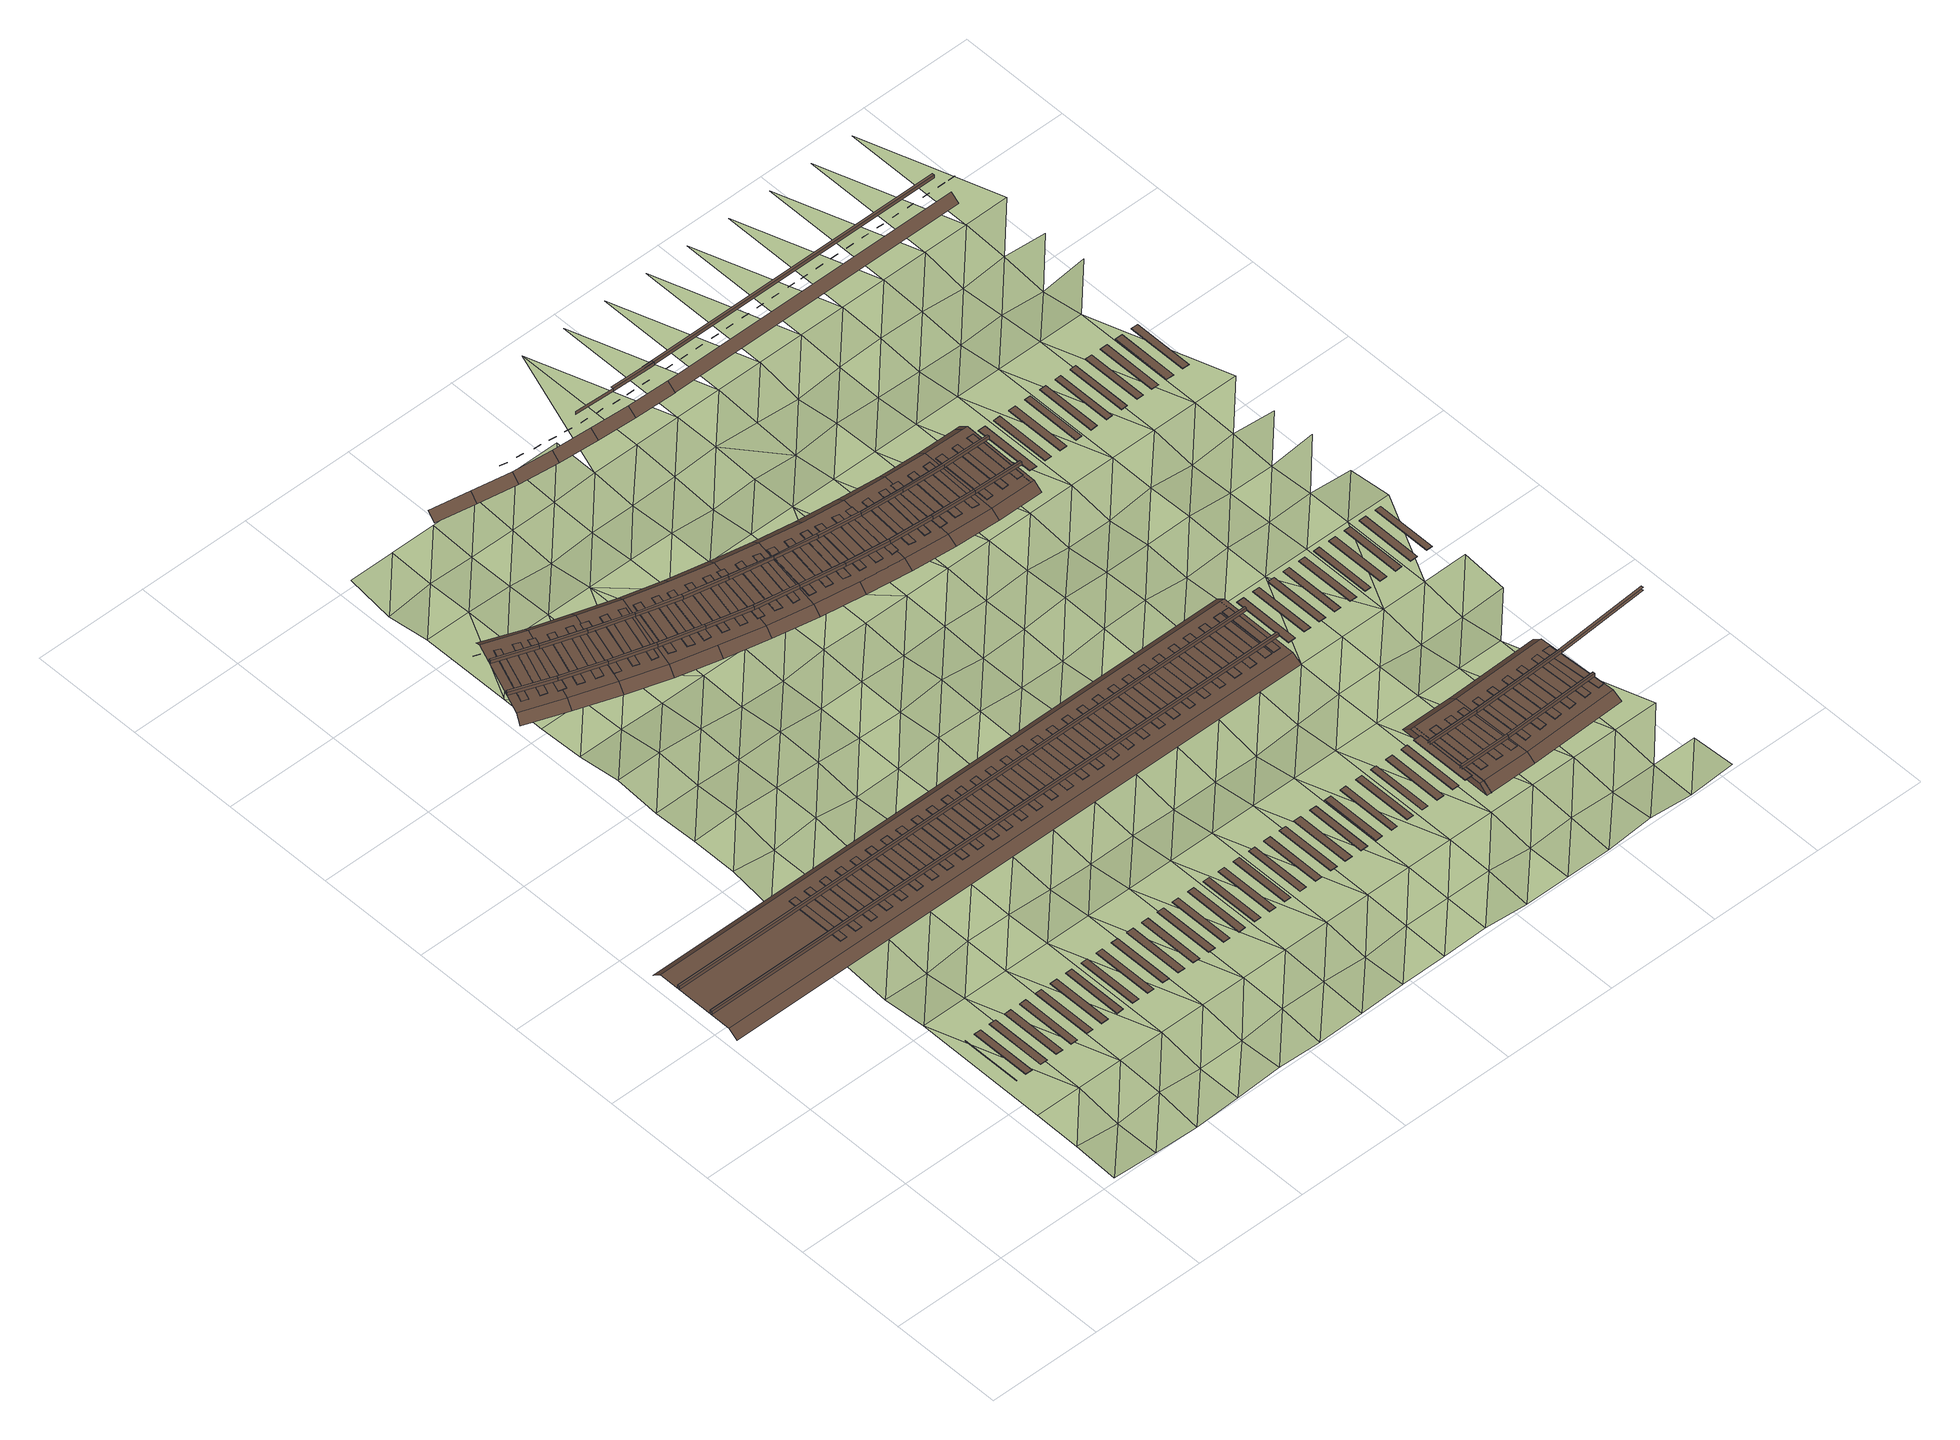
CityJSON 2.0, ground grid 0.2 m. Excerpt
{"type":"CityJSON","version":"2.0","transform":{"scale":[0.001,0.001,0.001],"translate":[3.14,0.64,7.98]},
"CityObjects":{
"terrain1":{"type":"TINRelief","geometry":[{"type":"CompositeSurface","lod":"3","boundaries":[[[0,1,2]],[[0,2,3]],[[4,5,1]],[[0,4,1]],[[4,6,5]],[[7,0,3]],[[7,3,8]],[[9,4,0]],[[10,6,4]],[[11,12,6]],[[9,0,7]],[[9,10,4]],[[11,6,10]],[[13,14,12]],[[15,7,8]],[[11,13,12]],[[16,15,8]],[[17,18,14]],[[19,9,7]],[[20,10,9]],[[17,14,13]],[[21,11,10]],[[19,7,15]],[[22,23,18]],[[19,20,9]],[[20,21,10]],[[24,13,11]],[[17,22,18]],[[25,15,16]],[[26,27,23]],[[24,11,21]],[[24,17,13]],[[26,23,22]],[[25,16,28]],[[29,19,15]],[[30,31,27]],[[32,20,19]],[[33,21,20]],[[25,29,15]],[[30,27,26]],[[34,35,31]],[[24,36,17]],[[37,22,17]],[[29,32,19]],[[33,20,32]],[[38,24,21]],[[30,34,31]],[[39,40,35]],[[37,17,36]],[[41,25,28]],[[42,26,22]],[[33,38,21]],[[39,35,34]],[[43,44,40]],[[41,28,45]],[[37,42,22]],[[46,29,25]],[[47,36,24]],[[48,30,26]],[[49,32,29]],[[43,50,44]],[[38,47,24]],[[43,40,39]],[[51,33,32]],[[46,25,41]],[[48,26,42]],[[52,34,30]],[[46,49,29]],[[53,37,36]],[[51,32,49]],[[54,38,33]],[[52,30,48]],[[55,39,34]],[[43,56,50]],[[53,36,47]],[[57,41,45]],[[58,59,50]],[[60,42,37]],[[54,33,51]],[[52,55,34]],[[61,43,39]],[[62,57,45]],[[58,50,56]],[[60,37,53]],[[63,46,41]],[[64,47,38]],[[65,48,42]],[[66,49,46]],[[67,68,59]],[[54,64,38]],[[61,39,55]],[[69,51,49]],[[63,41,57]],[[60,65,42]],[[70,52,48]],[[58,67,59]],[[63,66,46]],[[71,56,43]],[[72,53,47]],[[73,74,68]],[[66,69,49]],[[75,54,51]],[[61,71,43]],[[70,48,65]],[[76,55,52]],[[64,72,47]],[[73,68,67]],[[77,57,62]],[[78,60,53]],[[75,51,69]],[[79,58,56]],[[76,61,55]],[[76,52,70]],[[78,53,72]],[[77,62,80]],[[81,64,54]],[[82,63,57]],[[83,65,60]],[[84,66,63]],[[79,56,71]],[[85,67,58]],[[75,81,54]],[[86,69,66]],[[77,82,57]],[[83,60,78]],[[87,70,65]],[[85,58,79]],[[88,72,64]],[[89,71,61]],[[90,73,67]],[[82,84,63]],[[86,66,84]],[[89,61,76]],[[91,75,69]],[[83,87,65]],[[92,76,70]],[[88,64,81]],[[85,90,67]],[[93,78,72]],[[94,77,80]],[[86,91,69]],[[95,79,71]],[[92,70,87]],[[88,93,72]],[[94,80,96]],[[97,81,75]],[[98,83,78]],[[92,89,76]],[[99,82,77]],[[89,95,71]],[[100,84,82]],[[101,85,79]],[[91,97,75]],[[102,86,84]],[[98,78,93]],[[99,77,94]],[[103,87,83]],[[101,79,95]],[[104,88,81]],[[105,90,85]],[[99,100,82]],[[102,84,100]],[[106,91,86]],[[103,83,98]],[[92,107,89]],[[108,92,87]],[[104,81,97]],[[105,85,101]],[[109,93,88]],[[110,94,96]],[[106,86,102]],[[111,95,89]],[[103,108,87]],[[112,89,107]],[[109,88,104]],[[113,110,96]],[[114,98,93]],[[115,97,91]],[[116,99,94]],[[112,111,89]],[[117,100,99]],[[118,107,92]],[[119,101,95]],[[106,115,91]],[[120,102,100]],[[118,92,108]],[[109,114,93]],[[116,94,110]],[[121,103,98]],[[111,119,95]],[[122,104,97]],[[123,105,101]],[[116,117,99]],[[117,120,100]],[[124,112,107]],[[125,106,102]],[[121,98,114]],[[126,108,103]],[[115,122,97]],[[123,101,119]],[[127,110,113]],[[128,109,104]],[[118,124,107]],[[125,102,120]],[[111,112,129]],[[126,103,121]],[[126,118,108]],[[128,104,122]],[[127,113,130]],[[131,115,106]],[[132,116,110]],[[133,114,109]],[[129,112,124]],[[134,117,116]],[[135,119,111]],[[125,131,106]],[[136,120,117]],[[127,132,110]],[[133,109,128]],[[137,121,114]],[[129,135,111]],[[138,123,119]],[[139,122,115]],[[132,134,116]],[[126,140,118]],[[136,117,134]],[[141,124,118]],[[142,125,120]],[[137,126,121]],[[133,137,114]],[[135,138,119]],[[139,115,131]],[[143,127,130]],[[144,128,122]],[[141,118,140]],[[136,142,120]],[[145,129,124]],[[139,144,122]],[[143,130,146]],[[147,131,125]],[[148,132,127]],[[149,133,128]],[[141,145,124]],[[150,134,132]],[[135,129,151]],[[152,140,126]],[[147,125,142]],[[152,126,137]],[[153,136,134]],[[148,127,143]],[[149,128,144]],[[154,137,133]],[[151,129,145]],[[155,139,131]],[[148,150,132]],[[153,134,150]],[[156,141,140]],[[157,142,136]],[[154,133,149]],[[147,155,131]],[[158,143,146]],[[159,144,139]],[[154,152,137]],[[156,140,152]],[[157,136,153]],[[157,147,142]],[[160,145,141]],[[161,135,151]],[[159,139,155]],[[162,158,146]],[[163,148,143]],[[164,149,144]],[[160,141,156]],[[165,150,148]],[[166,151,145]],[[167,153,150]],[[163,143,158]],[[159,164,144]],[[168,154,149]],[[169,152,154]],[[157,170,147]],[[160,166,145]],[[171,155,147]],[[163,165,148]],[[165,167,150]],[[172,156,152]],[[173,157,153]],[[166,161,151]],[[168,149,164]],[[170,171,147]],[[172,160,156]],[[174,158,162]],[[168,169,154]],[[175,159,155]],[[169,172,152]],[[173,153,167]],[[175,155,171]],[[174,162,176]],[[177,170,157]],[[178,163,158]],[[179,164,159]],[[180,165,163]],[[181,166,160]],[[173,177,157]],[[160,172,182]],[[183,167,165]],[[174,178,158]],[[179,159,175]],[[184,168,164]],[[185,169,168]],[[181,160,182]],[[186,171,170]],[[178,180,163]],[[183,165,180]],[[187,172,169]],[[188,173,167]],[[181,189,166]],[[179,184,164]],[[186,170,177]],[[190,174,176]],[[184,185,168]],[[191,175,171]],[[187,169,185]],[[183,188,167]],[[192,182,172]],[[186,191,171]],[[190,176,193]],[[194,177,173]],[[174,195,178]],[[196,179,175]],[[187,192,172]],[[197,180,178]],[[198,181,182]],[[194,173,188]],[[199,183,180]],[[195,174,190]],[[196,175,191]],[[200,184,179]],[[201,185,184]],[[198,182,192]],[[202,186,177]],[[195,197,178]],[[199,180,197]],[[203,187,185]],[[204,188,183]],[[198,205,181]],[[200,179,196]],[[194,202,177]],[[206,190,193]],[[200,201,184]],[[207,191,186]],[[203,185,201]],[[204,183,199]],[[204,194,188]],[[208,192,187]],[[209,206,193]],[[207,186,202]],[[210,195,190]],[[211,196,191]],[[208,187,203]],[[212,197,195]],[[213,198,192]],[[214,199,197]],[[207,211,191]],[[215,200,196]],[[216,201,200]],[[204,217,194]],[[208,213,192]],[[210,212,195]],[[218,202,194]],[[212,214,197]],[[219,203,201]],[[220,204,199]],[[213,221,198]],[[215,196,211]],[[218,194,217]],[[215,216,200]],[[222,207,202]],[[216,219,201]],[[220,199,214]],[[223,208,203]],[[218,222,202]],[[224,217,204]],[[225,211,207]],[[223,203,219]],[[226,213,208]],[[220,224,204]],[[227,214,212]],[[225,207,222]],[[228,215,211]],[[229,216,215]],[[226,208,223]],[[230,218,217]],[[231,220,214]],[[232,219,216]],[[226,233,213]],[[225,228,211]],[[230,217,224]],[[228,229,215]],[[234,222,218]],[[227,231,214]],[[232,216,229]],[[235,223,219]],[[234,218,230]],[[236,224,220]],[[237,225,222]],[[232,235,219]],[[238,226,223]],[[234,237,222]],[[239,228,225]],[[240,229,228]],[[238,223,235]],[[241,230,224]],[[242,232,229]],[[238,243,226]],[[239,225,237]],[[236,241,224]],[[244,234,230]],[[239,240,228]],[[242,229,240]],[[245,235,232]],[[246,237,234]],[[245,232,242]],[[247,238,235]],[[248,239,237]],[[249,240,239]],[[245,247,235]],[[250,242,240]],[[247,251,238]],[[248,249,239]],[[249,250,240]],[[252,245,242]],[[252,242,250]],[[253,247,245]],[[253,245,252]],[[254,250,249]],[[253,255,247]],[[256,252,250]],[[257,253,252]],[[257,258,253]]]}]},
"railway1":{"type":"Railway","attributes":{"function":"1855"},"geometry":[{"type":"MultiSurface","lod":"3","boundaries":[[[259,260,261,262]],[[263,264,265,266]],[[267,263,266,268]],[[268,266,265,269]],[[264,270,269,265]],[[271,272,273,274]],[[270,267,268,269]],[[275,271,274,276]],[[276,274,273,277]],[[272,278,277,273]],[[279,280,281,282]],[[278,275,276,277]],[[283,279,282,284]],[[284,282,281,285]],[[280,286,285,281]],[[287,288,289,290]],[[286,283,284,285]],[[291,292,293,294]],[[295,287,290,296]],[[296,290,289,297]],[[298,291,294,299]],[[288,300,297,289]],[[299,294,293,301]],[[302,303,304,305]],[[292,306,301,293]],[[300,295,296,297]],[[307,308,309,310]],[[311,302,305,312]],[[306,298,299,301]],[[312,305,304,313]],[[314,307,310,315]],[[303,316,313,304]],[[315,310,309,317]],[[318,319,320,321]],[[308,322,317,309]],[[316,311,312,313]],[[323,324,325,326]],[[327,318,321,328]],[[322,314,315,317]],[[328,321,320,329]],[[330,323,326,331]],[[319,332,329,320]],[[331,326,325,333]],[[334,335,336,337]],[[324,338,333,325]],[[332,327,328,329]],[[339,340,341,342]],[[343,334,337,344]],[[338,330,331,333]],[[344,337,336,345]],[[346,339,342,347]],[[335,348,345,336]],[[347,342,341,349]],[[350,351,352,353]],[[340,354,349,341]],[[348,343,344,345]],[[355,356,357,358]],[[359,350,353,360]],[[354,346,347,349]],[[360,353,352,361]],[[362,355,358,363]],[[351,364,361,352]],[[363,358,357,365]],[[366,367,368,369]],[[356,370,365,357]],[[364,359,360,361]],[[371,372,373,374]],[[375,366,369,376]],[[370,362,363,365]],[[376,369,368,377]],[[378,371,374,379]],[[367,380,377,368]],[[379,374,373,381]],[[382,383,384,385]],[[372,386,381,373]],[[380,375,376,377]],[[387,388,389,390]],[[391,382,385,392]],[[386,378,379,381]],[[392,385,384,393]],[[394,387,390,395]],[[383,396,393,384]],[[395,390,389,397]],[[398,399,400,401]],[[388,402,397,389]],[[396,391,392,393]],[[403,404,405,406]],[[407,398,401,408]],[[402,394,395,397]],[[408,401,400,409]],[[410,403,406,411]],[[399,412,409,400]],[[411,406,405,413]],[[414,415,416,417]],[[404,418,413,405]],[[412,407,408,409]],[[419,420,421,422]],[[423,414,417,424]],[[418,410,411,413]],[[424,417,416,425]],[[426,419,422,427]],[[415,428,425,416]],[[427,422,421,429]],[[430,431,432,433]],[[420,434,429,421]],[[428,423,424,425]],[[435,436,437,438]],[[439,430,433,440]],[[434,426,427,429]],[[440,433,432,441]],[[442,435,438,443]],[[431,444,441,432]],[[443,438,437,445]],[[446,447,448,449]],[[436,450,445,437]],[[444,439,440,441]],[[451,452,453,454]],[[455,446,449,456]],[[450,442,443,445]],[[457,458,173,459]],[[456,449,448,460]],[[461,451,454,462]],[[447,463,460,448]],[[462,454,453,464]],[[465,466,467,468]],[[469,465,468,470]],[[471,472,473,474]],[[475,469,470,476]],[[452,477,464,453]],[[463,455,456,460]],[[478,479,480,481]],[[482,457,459,483]],[[484,471,474,485]],[[477,461,462,464]],[[486,478,481,487]],[[485,474,473,488]],[[489,490,491,492]],[[493,489,492,494]],[[495,493,494,496]],[[487,481,480,497]],[[472,498,488,473]],[[479,499,497,480]],[[500,501,502,503]],[[504,482,483,505]],[[498,484,485,488]],[[506,507,508,509]],[[499,486,487,497]],[[510,500,503,511]],[[512,506,509,513]],[[511,503,502,514]],[[513,509,508,515]],[[501,516,514,502]],[[507,517,515,508]],[[518,519,520,521]],[[516,510,511,514]],[[522,523,524,525]],[[517,512,513,515]],[[526,518,521,527]],[[528,522,525,529]],[[527,521,520,530]],[[529,525,524,531]],[[519,532,530,520]],[[523,533,531,524]],[[534,535,536,537]],[[532,526,527,530]],[[538,539,540,541]],[[533,528,529,531]],[[542,534,537,543]],[[544,538,541,545]],[[543,537,536,546]],[[545,541,540,547]],[[535,548,546,536]],[[539,549,547,540]],[[550,551,552,553]],[[548,542,543,546]],[[554,555,556,557]],[[549,544,545,547]],[[558,550,553,559]],[[560,554,557,561]],[[559,553,552,562]],[[561,557,556,563]],[[551,564,562,552]],[[555,565,563,556]],[[566,567,568,569]],[[564,558,559,562]],[[570,571,572,573]],[[565,560,561,563]],[[574,566,569,575]],[[576,570,573,577]],[[575,569,568,578]],[[577,573,572,579]],[[567,580,578,568]],[[571,581,579,572]],[[582,583,584,585]],[[580,574,575,578]],[[586,587,588,589]],[[581,576,577,579]],[[590,582,585,591]],[[592,586,589,593]],[[591,585,584,594]],[[593,589,588,595]],[[583,596,594,584]],[[587,597,595,588]],[[598,599,600,601]],[[596,590,591,594]],[[602,603,604,605]],[[597,592,593,595]],[[606,598,601,607]],[[608,602,605,609]],[[607,601,600,610]],[[609,605,604,611]],[[599,612,610,600]],[[603,613,611,604]],[[614,615,616,617]],[[612,606,607,610]],[[618,619,620,621]],[[613,608,609,611]],[[622,614,617,623]],[[624,618,621,625]],[[623,617,616,626]],[[625,621,620,627]],[[615,628,626,616]],[[619,629,627,620]],[[630,631,632,633]],[[628,622,623,626]],[[634,635,636,637]],[[629,624,625,627]],[[638,630,633,639]],[[640,634,637,641]],[[639,633,632,642]],[[641,637,636,643]],[[631,644,642,632]],[[635,645,643,636]],[[646,647,648,649]],[[644,638,639,642]],[[650,651,652,653]],[[645,640,641,643]],[[654,646,649,655]],[[656,650,653,657]],[[655,649,648,658]],[[657,653,652,659]],[[647,660,658,648]],[[651,661,659,652]],[[662,663,664,665]],[[660,654,655,658]],[[666,667,668,669]],[[661,656,657,659]],[[670,662,665,671]],[[672,666,669,673]],[[671,665,664,674]],[[673,669,668,675]],[[663,676,674,664]],[[667,677,675,668]],[[678,679,680,681]],[[676,670,671,674]],[[682,683,684,685]],[[677,672,673,675]],[[686,678,681,687]],[[688,682,685,689]],[[687,681,680,690]],[[689,685,684,691]],[[679,692,690,680]],[[683,693,691,684]],[[694,695,696,697]],[[692,686,687,690]],[[698,699,700,701]],[[693,688,689,691]],[[702,694,697,703]],[[704,698,701,705]],[[703,697,696,706]],[[705,701,700,707]],[[695,708,706,696]],[[699,709,707,700]],[[710,711,712,713]],[[708,702,703,706]],[[714,715,716,717]],[[709,704,705,707]],[[718,710,713,719]],[[720,714,717,721]],[[719,713,712,722]],[[721,717,716,723]],[[711,724,722,712]],[[715,725,723,716]],[[726,727,728,729]],[[724,718,719,722]],[[730,731,732,733]],[[725,720,721,723]],[[734,726,729,735]],[[735,729,728,736]],[[737,730,733,738]],[[739,740,741,742]],[[727,743,736,728]],[[738,733,732,744]],[[745,746,747,748]],[[731,749,744,732]],[[750,751,752,753]],[[743,734,735,736]],[[754,755,756,757]],[[749,737,738,744]],[[758,750,753,759]],[[741,742,760,761]],[[759,753,752,762]],[[763,754,757,764]],[[751,765,762,752]],[[764,757,756,766]],[[767,768,769,770]],[[771,767,770,772]],[[773,771,772,774]],[[755,775,766,756]],[[776,777,778,779]],[[765,758,759,762]],[[740,741,761,780]],[[781,782,783,784]],[[775,763,764,766]],[[785,776,779,786]],[[787,788,789,790]],[[786,779,778,791]],[[792,781,784,793]],[[794,795,796,797]],[[777,798,791,778]],[[799,800,801,802]],[[793,784,783,803]],[[804,805,806,807]],[[782,808,803,783]],[[739,740,780,809]],[[798,785,786,791]],[[810,799,802,811]],[[812,804,807,813]],[[811,802,801,814]],[[808,792,793,803]],[[813,807,806,815]],[[816,817,818,819]],[[800,820,814,801]],[[805,821,815,806]],[[822,823,824,825]],[[483,459,173,505]],[[820,810,811,814]],[[821,812,813,815]],[[826,827,828,829]],[[830,822,825,831]],[[832,826,829,833]],[[831,825,824,834]],[[833,829,828,835]],[[823,836,834,824]],[[827,837,835,828]],[[838,839,840,841]],[[836,830,831,834]],[[837,832,833,835]],[[842,843,844,845]],[[846,838,841,847]],[[848,842,845,849]],[[847,841,840,850]],[[849,845,844,851]],[[839,852,850,840]],[[843,853,851,844]],[[854,855,856,857]],[[852,846,847,850]],[[853,848,849,851]],[[761,760,858,859]],[[860,861,862,863]],[[864,854,857,865]],[[866,860,863,867]],[[865,857,856,868]],[[770,769,869,870]],[[772,770,870,871]],[[774,772,871,872]],[[867,863,862,873]],[[855,874,868,856]],[[861,875,873,862]],[[780,761,859,876]],[[877,878,879,880]],[[874,864,865,868]],[[875,866,867,873]],[[790,789,881,882]],[[883,884,885,886]],[[797,796,887,888]],[[889,877,880,890]],[[891,883,886,892]],[[890,880,879,893]],[[809,780,876,894]],[[892,886,885,895]],[[878,896,893,879]],[[884,897,895,885]],[[898,887,796,795,787,790,882,899]],[[900,901,902,903]],[[896,889,890,893]],[[897,891,892,895]],[[904,905,906,907]],[[908,900,903,909]],[[910,904,907,911]],[[909,903,902,912]],[[911,907,906,913]],[[901,914,912,902]],[[905,915,913,906]],[[916,917,918,919]],[[914,908,909,912]],[[920,921,922,923]],[[915,910,911,913]],[[924,916,919,925]],[[926,920,923,927]],[[925,919,918,928]],[[927,923,922,929]],[[917,930,928,918]],[[921,931,929,922]],[[931,926,927,929]],[[932,933,934,935]],[[930,924,925,928]],[[881,936,937,888,797,789]],[[938,932,935,939]],[[939,935,934,940]],[[933,941,940,934]],[[942,943,944,945]],[[941,938,939,940]],[[946,942,945,947]],[[947,945,944,948]],[[943,949,948,944]],[[950,951,952,953]],[[949,946,947,948]],[[954,950,953,955]],[[955,953,952,956]],[[951,957,956,952]],[[958,959,960,961]],[[957,954,955,956]],[[962,958,961,963]],[[963,961,960,964]],[[959,965,964,960]],[[965,962,963,964]]]}]},
"railway2":{"type":"Railway","attributes":{"function":"1855"},"geometry":[{"type":"MultiSurface","lod":"3","boundaries":[[[966,967,968,969]],[[970,971,972,973]],[[974,975,976,977]],[[978,974,977,979]],[[975,980,981,976]],[[982,983,984,985]],[[980,978,979,981]],[[985,984,986,987]],[[988,989,987,986]],[[990,991,992,993]],[[994,995,996,997]],[[967,998,999,968]],[[1000,970,973,1001]],[[1001,973,972,1002]],[[971,1003,1002,972]],[[1004,1005,967,966]],[[989,982,985,987]],[[1006,1007,1008,1009]],[[1007,1010,1011,1008]],[[1012,1006,1009,1013]],[[1014,1015,1016,1017]],[[1010,1012,1013,1011]],[[1018,994,997,1019]],[[1019,997,996,1020]],[[995,1021,1020,996]],[[1022,1023,975,974]],[[1023,1024,980,975]],[[1025,1022,974,978]],[[1003,1000,1001,1002]],[[1024,1025,978,980]],[[1026,1027,1028,1029]],[[1030,1014,1017,1031]],[[998,1032,1033,999]],[[1031,1017,1016,1034]],[[1015,1035,1034,1016]],[[1021,1018,1019,1020]],[[1005,1036,998,967]],[[1037,1038,1039,1040]],[[1041,1026,1029,1042]],[[1042,1029,1028,1043]],[[1044,1045,1007,1006]],[[1046,1047,1005,1004]],[[1048,1044,1006,1012]],[[1045,1049,1010,1007]],[[1027,1050,1043,1028]],[[1049,1048,1012,1010]],[[1035,1030,1031,1034]],[[1051,1037,1040,1052]],[[1053,1054,1055,1056]],[[1052,1040,1039,1057]],[[1038,1058,1057,1039]],[[1059,1060,1023,1022]],[[1061,1059,1022,1025]],[[1060,1062,1024,1023]],[[1062,1061,1025,1024]],[[1036,1063,1032,998]],[[1050,1041,1042,1043]],[[1064,1065,1066,1067]],[[1068,1053,1056,1069]],[[1069,1056,1055,1070]],[[1047,1071,1036,1005]],[[1054,1072,1070,1055]],[[1058,1051,1052,1057]],[[1073,1074,1075,1076]],[[1077,1064,1067,1078]],[[1079,1080,1045,1044]],[[1080,1081,1049,1045]],[[1082,1079,1044,1048]],[[1081,1082,1048,1049]],[[1083,1084,1047,1046]],[[1078,1067,1066,1085]],[[1065,1086,1085,1066]],[[1072,1068,1069,1070]],[[1087,1073,1076,1088]],[[1089,1090,1091,1092]],[[1088,1076,1075,1093]],[[1071,1094,1063,1036]],[[1095,1096,1060,1059]],[[1097,1095,1059,1061]],[[1096,1098,1062,1060]],[[1098,1097,1061,1062]],[[1074,1099,1093,1075]],[[1086,1077,1078,1085]],[[1100,1101,1102,1103]],[[1104,1089,1092,1105]],[[1105,1092,1091,1106]],[[1099,1087,1088,1093]],[[1090,1107,1106,1091]],[[1108,1109,1080,1079]],[[1110,1108,1079,1082]],[[1109,1111,1081,1080]],[[1111,1110,1082,1081]],[[1112,1100,1103,1113]],[[1114,1115,1116,1117]],[[1113,1103,1102,1118]],[[1119,1120,1084,1083]],[[1101,1121,1118,1102]],[[1107,1104,1105,1106]],[[1120,1122,1123,1071,1047,1084]],[[1123,1124,1094,1071]],[[1125,1126,1127,1128]],[[1129,1114,1117,1130]],[[1131,1132,1096,1095]],[[1133,1131,1095,1097]],[[1132,1134,1098,1096]],[[1134,1133,1097,1098]],[[1135,1136,1137,1138]],[[1130,1117,1116,1139]],[[1121,1112,1113,1118]],[[1115,1140,1139,1116]],[[1141,1135,1138,1142]],[[1143,1144,1145,1146]],[[1142,1138,1137,1147]],[[1140,1129,1130,1139]],[[1148,1149,1109,1108]],[[1149,1150,1111,1109]],[[1151,1148,1108,1110]],[[1136,1152,1147,1137]],[[1150,1151,1110,1111]],[[1153,1143,1146,1154]],[[1155,1156,1120,1119]],[[1154,1146,1145,1157]],[[1158,1159,1160,1161]],[[1152,1141,1142,1147]],[[1144,1162,1157,1145]],[[1122,1163,1124,1123]],[[1164,1165,1126,1125]],[[1166,1167,1132,1131]],[[1168,1166,1131,1133]],[[1167,1169,1134,1132]],[[1169,1168,1133,1134]],[[1170,1158,1161,1171]],[[1162,1153,1154,1157]],[[1171,1161,1160,1172]],[[1173,1174,1175,1176]],[[1159,1177,1172,1160]],[[1156,1178,1122,1120]],[[1179,1173,1176,1180]],[[1181,1182,1149,1148]],[[1183,1184,1185,1186]],[[1182,1187,1150,1149]],[[1188,1181,1148,1151]],[[1187,1188,1151,1150]],[[1177,1170,1171,1172]],[[1189,1190,1191,1192]],[[1180,1176,1175,1193]],[[1174,1194,1193,1175]],[[1195,1196,1156,1155]],[[1197,1189,1192,1198]],[[1178,1199,1163,1122]],[[1200,1201,1165,1164]],[[1198,1192,1191,1202]],[[1203,1204,1205,1206]],[[1194,1179,1180,1193]],[[1207,1208,1209,1210]],[[1190,1211,1202,1191]],[[1212,1213,1167,1166]],[[1214,1212,1166,1168]],[[1213,1215,1169,1167]],[[1215,1214,1168,1169]],[[1216,1207,1210,1217]],[[1211,1197,1198,1202]],[[1217,1210,1209,1218]],[[1219,1220,1221,1222]],[[1223,1224,1225,1226]],[[1208,1227,1218,1209]],[[1228,1229,1182,1181]],[[1230,1228,1181,1188]],[[1229,1231,1187,1182]],[[1231,1230,1188,1187]],[[1232,1223,1226,1233]],[[1227,1216,1217,1218]],[[1233,1226,1225,1234]],[[1235,1236,1237,1238]],[[1239,1240,1241,1242]],[[1224,1243,1234,1225]],[[1244,1245,1199,1178]],[[1246,1247,1244,1178,1156,1196]],[[1248,1249,1201,1200]],[[1250,1246,1196,1195]],[[1251,1239,1242,1252]],[[1243,1232,1233,1234]],[[1252,1242,1241,1253]],[[1254,1255,1256,1257]],[[1258,1259,1260,1261]],[[1240,1262,1253,1241]],[[1263,1264,1213,1212]],[[1264,1265,1215,1213]],[[1266,1263,1212,1214]],[[1265,1266,1214,1215]],[[1262,1251,1252,1253]],[[1267,1258,1261,1268]],[[1268,1261,1260,1269]],[[1270,1271,1272,1273]],[[1274,1275,1276,1277]],[[1259,1278,1269,1260]],[[1279,1280,1229,1228]],[[1281,1279,1228,1230]],[[1280,1282,1231,1229]],[[1282,1281,1230,1231]],[[1283,1274,1277,1284]],[[1278,1267,1268,1269]],[[1284,1277,1276,1285]],[[1247,1286,1245,1244]],[[1287,1288,1249,1248]],[[1275,1289,1285,1276]],[[1290,1291,1292,1293]],[[1294,1295,1296,1297]],[[1298,1299,1246,1250]],[[1300,1301,1302,1303]],[[1289,1283,1284,1285]],[[1304,1294,1297,1305]],[[1306,1307,1264,1263]],[[1307,1308,1265,1264]],[[1309,1306,1263,1266]],[[1305,1297,1296,1310]],[[1308,1309,1266,1265]],[[1295,1311,1310,1296]],[[1312,1313,1314,1315]],[[1316,1317,1318,1319]],[[1299,1320,1247,1246]],[[1311,1304,1305,1310]],[[1321,1312,1315,1322]],[[1323,1324,1280,1279]],[[1325,1323,1279,1281]],[[1326,1325,1281,1282]],[[1322,1315,1314,1327]],[[1313,1328,1327,1314]],[[1329,1330,1331,1332]],[[1333,1334,1335,1336]],[[1337,1338,1288,1287]],[[1320,1339,1286,1247]],[[1340,1329,1332,1341]],[[1328,1321,1322,1327]],[[1341,1332,1331,1342]],[[1330,1343,1342,1331]],[[1344,1345,1299,1298]],[[1346,1347,1301,1300]],[[1347,1348,1349,1301]],[[1350,1351,1352,1353]],[[1354,1355,1356,1357]],[[1343,1340,1341,1342]],[[1358,1359,1307,1306]],[[1360,1358,1306,1309]],[[1359,1361,1308,1307]],[[1362,1350,1353,1363]],[[1361,1360,1309,1308]],[[1363,1353,1352,1364]],[[1345,1365,1320,1299]],[[1351,1366,1364,1352]],[[1367,1368,1369,1370]],[[1371,1372,1324,1323]],[[1373,1374,1325,1326]],[[1366,1362,1363,1364]],[[1326,1282,1280,1324,1372,1375,1376,1373]],[[1377,1367,1370,1378]],[[1379,1380,1381,1382]],[[1378,1370,1369,1383]],[[1365,1384,1339,1320]],[[1368,1385,1383,1369]],[[1386,1387,1388,1389]],[[1385,1377,1378,1383]],[[1390,1386,1389,1391]],[[1391,1389,1388,1392]],[[1393,1394,1395,1396]],[[1397,1398,1345,1344]],[[1387,1399,1392,1388]],[[1400,1401,1402,1403]],[[1399,1390,1391,1392]],[[1404,1405,1359,1358]],[[1405,1406,1361,1359]],[[1406,1407,1360,1361]],[[1408,1400,1403,1409]],[[1398,1410,1365,1345]],[[1409,1403,1402,1411]],[[1412,1413,1414,1415]],[[1401,1416,1411,1402]],[[1417,1418,1419,1420]],[[1421,1375,1372,1371]],[[1376,1422,1374,1373]],[[1416,1408,1409,1411]],[[1423,1417,1420,1424]],[[1410,1425,1384,1365]],[[1424,1420,1419,1426]],[[1427,1428,1429,1430]],[[1431,1432,1433,1434]],[[1418,1435,1426,1419]],[[1436,1437,1438,1439]],[[1425,1410,1398,1397]],[[1440,1436,1439,1441]],[[1435,1423,1424,1426]],[[1438,1442,1441,1439]],[[1437,1443,1442,1438]],[[1444,1445,1446,1447]],[[1448,1449,1450,1451]],[[1443,1440,1441,1442]],[[1452,1448,1451,1453]],[[1450,1454,1453,1451]],[[1449,1455,1454,1450]],[[1456,1457,1458,1459]],[[1460,1461,1462,1463]],[[1455,1452,1453,1454]],[[1464,1460,1463,1465]],[[1462,1466,1465,1463]],[[1461,1467,1466,1462]],[[1468,1469,1470,1471]],[[1472,1473,1474,1475]],[[1467,1464,1465,1466]],[[1476,1472,1475,1477]],[[1474,1478,1477,1475]],[[1473,1479,1478,1474]],[[1480,1481,1482,1483]],[[1484,1485,1486,1487]],[[1479,1476,1477,1478]],[[1488,1484,1487,1489]],[[1486,1490,1489,1487]],[[1485,1491,1490,1486]],[[1492,1493,1494,1495]],[[1496,1497,1498,1499]],[[1500,1501,1502,1503]],[[1491,1488,1489,1490]],[[1504,1496,1499,1505]],[[1506,1507,1508,1509]],[[1510,1509,1508,1511]],[[1498,1512,1505,1499]],[[1513,1514,1515,1516]],[[1497,1517,1512,1498]],[[1518,1519,1520,1521]],[[1517,1504,1505,1512]],[[1522,1518,1521,1523]],[[1520,1524,1523,1521]],[[1525,1526,1527,1528]],[[1519,1529,1524,1520]],[[1530,1531,1532,1533]],[[1529,1522,1523,1524]],[[1534,1530,1533,1535]],[[1532,1536,1535,1533]],[[1537,1538,1539,1540]],[[1531,1541,1536,1532]],[[1542,1543,1544,1545]],[[1541,1534,1535,1536]],[[1546,1542,1545,1547]],[[1544,1548,1547,1545]],[[1549,1550,1551,1552]],[[1543,1553,1548,1544]],[[1554,1555,1556,1557]],[[1553,1546,1547,1548]],[[1558,1554,1557,1559]],[[1556,1560,1559,1557]],[[1561,1562,1563,1564]],[[1555,1565,1560,1556]],[[1566,1567,1568,1569]],[[1565,1558,1559,1560]],[[1570,1566,1569,1571]],[[1568,1572,1571,1569]],[[1573,1574,1575,1576]],[[1567,1577,1572,1568]],[[1577,1570,1571,1572]],[[1578,1579,1580,1581]],[[1582,1583,1584,1585]],[[1586,1587,1588,1589]],[[1590,1591,1592,1593]],[[1594,1595,1596,1597]]]}]}
},
"vertices":[
[300,79,7],[220,79,18],[220,0,13],[300,0,8],[300,160,20],[220,160,20],[220,400,20],[380,79,16],[380,0,4],[380,160,20],[300,400,20],[300,480,10],[220,480,13],[300,559,20],[220,559,20],[460,79,7],[460,0,8],[300,720,20],[220,720,20],[460,160,20],[380,400,20],[380,480,20],[300,799,20],[220,799,33],[380,559,20],[540,79,8],[300,880,35],[220,880,33],[540,0,14],[540,160,20],[300,960,30],[220,960,29],[460,400,20],[460,480,18],[300,1040,36],[220,1040,36],[380,720,20],[380,799,30],[460,559,20],[300,1120,23],[220,1120,23],[619,79,18],[380,880,30],[300,1200,20],[220,1200,20],[619,0,10],[619,160,20],[460,720,20],[380,960,26],[540,400,20],[220,1279,20],[540,480,13],[380,1040,29],[460,799,16],[540,559,20],[380,1120,20],[300,1359,20],[700,79,16],[300,1440,20],[220,1440,20],[460,880,26],[380,1200,20],[700,0,12],[700,160,20],[540,720,20],[460,960,27],[619,400,20],[300,1520,17],[220,1520,6],[619,480,9],[460,1040,18],[380,1359,20],[540,799,18],[300,1600,20],[220,1600,20],[619,559,20],[460,1120,20],[780,79,10],[540,880,18],[380,1440,16],[780,0,15],[619,720,20],[780,160,20],[540,960,18],[700,400,20],[380,1520,15],[700,480,10],[540,1040,13],[619,799,26],[460,1359,20],[380,1600,20],[700,559,20],[540,1120,20],[619,880,16],[860,79,18],[460,1440,6],[860,0,16],[700,720,20],[619,960,18],[860,160,20],[780,400,20],[460,1520,14],[780,480,7],[619,1040,22],[700,799,23],[460,1600,20],[780,559,20],[540,1279,20],[619,1120,20],[700,880,26],[940,79,18],[540,1440,13],[540,1359,20],[940,0,18],[700,960,14],[780,720,20],[940,160,20],[860,400,20],[619,1279,20],[540,1520,15],[860,480,7],[700,1040,20],[780,799,15],[540,1600,20],[619,1359,18],[860,559,20],[700,1120,20],[1020,79,18],[780,880,13],[619,1440,13],[1020,0,10],[860,720,20],[1020,160,20],[780,960,18],[940,400,20],[619,1520,20],[940,480,4],[780,1040,20],[619,1600,20],[860,799,12],[700,1279,20],[700,1359,9],[940,559,20],[1100,79,8],[860,880,16],[700,1440,15],[1100,0,10],[940,720,20],[1100,160,20],[860,960,14],[1020,400,20],[700,1520,20],[780,1279,20],[1020,480,12],[860,1040,20],[940,799,23],[780,1359,15],[1020,559,20],[1180,79,14],[940,880,25],[780,1440,20],[700,1759,20],[1180,0,9],[1180,160,20],[940,960,20],[1100,400,20],[780,1520,20],[1100,480,18],[940,1040,20],[860,1279,20],[1020,720,20],[1020,799,25],[860,1359,8],[1100,559,20],[1260,79,10],[1020,880,20],[1260,0,18],[1100,720,20],[1260,160,20],[1020,960,10],[1180,400,20],[860,1520,20],[860,1440,13],[1180,480,18],[1020,1040,20],[940,1279,20],[1100,799,14],[940,1359,18],[1180,559,20],[780,1759,20],[1340,79,10],[1100,880,20],[940,1440,5],[1340,0,9],[1180,720,20],[1340,160,20],[1100,960,9],[1260,400,20],[940,1520,20],[1260,480,7],[1100,1040,20],[1020,1279,20],[1180,799,20],[1020,1359,13],[1260,559,20],[860,1759,20],[1419,79,10],[1180,880,22],[1020,1440,14],[1419,0,16],[1419,160,20],[1180,960,20],[1340,400,20],[1020,1520,20],[1340,480,7],[1180,1040,20],[1100,1279,20],[1260,720,20],[1260,799,15],[1100,1359,10],[1340,559,20],[940,1759,20],[1260,880,13],[1100,1440,17],[1340,720,20],[1260,960,10],[1100,1520,20],[1419,480,12],[1260,1040,20],[1180,1279,20],[1340,799,18],[1419,559,20],[1180,1359,8],[1020,1759,20],[1340,880,12],[1180,1440,15],[1419,720,20],[1340,960,18],[1180,1520,20],[1340,1040,20],[1260,1279,20],[1419,799,10],[1260,1359,13],[1100,1759,20],[1419,880,22],[1260,1440,6],[1419,960,9],[1260,1520,20],[1419,1040,20],[1340,1279,20],[1340,1359,5],[1180,1759,20],[1340,1440,15],[1340,1520,20],[1419,1359,17],[1260,1759,20],[1419,1440,8],[1419,1520,20],[1340,1759,20],
[236,222,32],[236,330,32],[236,330,33],[236,222,33],[254,222,32],[266,222,32],[266,222,33],[254,222,33],[254,330,32],[254,330,33],[266,330,33],[266,330,32],[283,222,32],[295,222,32],[295,222,33],[283,222,33],[283,330,32],[283,330,33],[295,330,33],[295,330,32],[313,222,32],[325,222,32],[325,222,33],[313,222,33],[313,330,32],[313,330,33],[325,330,33],[325,330,32],[342,222,32],[354,222,32],[354,222,33],[342,222,33],[239,594,32],[251,594,32],[251,594,33],[239,594,33],[342,330,32],[342,330,33],[354,330,33],[239,702,32],[239,702,33],[354,330,32],[251,702,33],[372,222,32],[384,222,32],[384,222,33],[372,222,33],[251,702,32],[268,594,32],[280,594,32],[280,594,33],[268,594,33],[372,330,32],[372,330,33],[384,330,33],[268,702,32],[268,702,33],[384,330,32],[280,702,33],[401,222,32],[414,222,32],[414,222,33],[401,222,33],[280,702,32],[298,594,32],[310,594,32],[310,594,33],[298,594,33],[401,330,32],[401,330,33],[414,330,33],[298,702,32],[298,702,33],[414,330,32],[310,702,33],[431,222,32],[443,222,32],[443,222,33],[431,222,33],[310,702,32],[328,594,32],[340,594,32],[340,594,33],[328,594,33],[431,330,32],[431,330,33],[443,330,33],[328,702,32],[328,702,33],[443,330,32],[340,702,33],[461,222,32],[473,222,32],[473,222,33],[461,222,33],[340,702,32],[357,594,32],[369,594,32],[369,594,33],[357,594,33],[461,330,32],[461,330,33],[473,330,33],[357,702,32],[357,702,33],[473,330,32],[369,702,33],[490,222,32],[502,222,32],[502,222,33],[490,222,33],[369,702,32],[387,594,32],[399,594,32],[399,594,33],[387,594,33],[490,330,32],[490,330,33],[502,330,33],[387,702,32],[387,702,33],[502,330,32],[399,702,33],[520,222,32],[532,222,32],[532,222,33],[520,222,33],[399,702,32],[417,594,32],[429,594,32],[429,594,33],[417,594,33],[520,330,32],[520,330,33],[532,330,33],[417,702,32],[417,702,33],[532,330,32],[429,702,33],[550,222,32],[562,222,32],[562,222,33],[550,222,33],[429,702,32],[446,594,32],[458,594,32],[458,594,33],[446,594,33],[550,330,32],[550,330,33],[562,330,33],[446,702,32],[446,702,33],[562,330,32],[458,702,33],[579,222,32],[591,222,32],[591,222,33],[579,222,33],[458,702,32],[476,594,32],[488,594,32],[488,594,33],[476,594,33],[579,330,32],[579,330,33],[591,330,33],[476,702,32],[476,702,33],[591,330,32],[488,702,33],[609,222,32],[621,222,32],[621,222,33],[609,222,33],[488,702,32],[505,594,32],[517,594,32],[517,594,33],[505,594,33],[609,330,32],[609,330,33],[621,330,33],[505,702,32],[505,702,33],[621,330,32],[517,702,33],[638,222,32],[650,222,32],[650,222,33],[638,222,33],[517,702,32],[534,594,32],[547,594,32],[547,594,33],[534,594,33],[638,330,32],[638,330,33],[6,576,32],[6,559,20],[1100,576,32],[650,330,33],[534,702,32],[534,702,33],[650,330,32],[547,702,33],[6,612,39],[6,612,33],[1106,612,33],[1106,612,39],[6,616,39],[1106,616,39],[668,222,32],[680,222,32],[680,222,33],[668,222,33],[6,616,33],[1106,616,33],[547,702,32],[561,594,32],[573,594,32],[573,594,33],[561,594,33],[6,720,32],[1100,720,32],[668,330,32],[668,330,33],[561,702,32],[561,702,33],[680,330,33],[6,680,39],[6,680,33],[1106,680,33],[1106,680,39],[6,684,39],[1106,684,39],[6,684,33],[1106,684,33],[573,702,33],[680,330,32],[573,702,32],[698,222,32],[710,222,32],[710,222,33],[698,222,33],[6,735,20],[1100,735,20],[590,594,32],[602,594,32],[602,594,33],[590,594,33],[698,330,32],[698,330,33],[590,702,32],[590,702,33],[710,330,33],[602,702,33],[710,330,32],[602,702,32],[727,222,32],[739,222,32],[739,222,33],[727,222,33],[619,594,32],[631,594,32],[631,594,33],[619,594,33],[727,330,32],[727,330,33],[619,702,32],[619,702,33],[739,330,33],[631,702,33],[739,330,32],[631,702,32],[756,222,32],[768,222,32],[768,222,33],[756,222,33],[649,594,32],[661,594,32],[661,594,33],[649,594,33],[756,330,32],[756,330,33],[649,702,32],[649,702,33],[768,330,33],[661,702,33],[768,330,32],[661,702,32],[786,222,32],[798,222,32],[798,222,33],[786,222,33],[679,594,32],[691,594,32],[691,594,33],[679,594,33],[786,330,32],[786,330,33],[679,702,32],[679,702,33],[798,330,33],[691,702,33],[798,330,32],[691,702,32],[816,222,32],[828,222,32],[828,222,33],[816,222,33],[709,594,32],[721,594,32],[721,594,33],[709,594,33],[816,330,32],[816,330,33],[709,702,32],[709,702,33],[828,330,33],[721,702,33],[828,330,32],[721,702,32],[846,222,32],[858,222,32],[858,222,33],[846,222,33],[738,594,32],[750,594,32],[750,594,33],[738,594,33],[846,330,32],[846,330,33],[738,702,32],[738,702,33],[858,330,33],[750,702,33],[858,330,32],[750,702,32],[874,222,32],[887,222,32],[887,222,33],[874,222,33],[768,594,32],[780,594,32],[780,594,33],[768,594,33],[874,330,32],[874,330,33],[768,702,32],[768,702,33],[887,330,33],[780,702,33],[887,330,32],[780,702,32],[905,222,32],[917,222,32],[917,222,33],[905,222,33],[797,594,32],[809,594,32],[809,594,33],[797,594,33],[905,330,32],[905,330,33],[797,702,32],[797,702,33],[917,330,33],[809,702,33],[917,330,32],[809,702,32],[934,222,32],[946,222,32],[946,222,33],[934,222,33],[827,594,32],[839,594,32],[839,594,33],[827,594,33],[934,330,32],[934,330,33],[827,702,32],[827,702,33],[946,330,33],[839,702,33],[946,330,32],[839,702,32],[964,222,32],[975,222,32],[975,222,33],[964,222,33],[857,594,32],[869,594,32],[869,594,33],[857,594,33],[964,330,32],[964,330,33],[857,702,32],[857,702,33],[975,330,33],[869,702,33],[975,330,32],[869,702,32],[994,222,32],[1006,222,32],[1006,222,33],[994,222,33],[885,594,32],[898,594,32],[898,594,33],[885,594,33],[994,330,32],[994,330,33],[885,702,32],[885,702,33],[1006,330,33],[898,702,33],[1006,330,32],[898,702,32],[1023,222,32],[1034,222,32],[1034,222,33],[1023,222,33],[916,594,32],[927,594,32],[927,594,33],[916,594,33],[1023,330,32],[1023,330,33],[916,702,32],[916,702,33],[1034,330,33],[927,702,33],[1034,330,32],[927,702,32],[1052,222,32],[1065,222,32],[1065,222,33],[1052,222,33],[945,594,32],[957,594,32],[957,594,33],[945,594,33],[1052,330,32],[1052,330,33],[945,702,32],[945,702,33],[1065,330,33],[957,702,33],[1065,330,32],[957,702,32],[1082,222,32],[1094,222,32],[1094,222,33],[1082,222,33],[975,594,32],[986,594,32],[986,594,33],[975,594,33],[1082,330,32],[1082,330,33],[975,702,32],[975,702,33],[1094,330,33],[986,702,33],[1094,330,32],[986,702,32],[1108,223,32],[1121,223,32],[1121,223,33],[1108,223,33],[1004,594,32],[1017,594,32],[1017,594,33],[1004,594,33],[1108,331,32],[1108,331,33],[1121,331,33],[1004,702,32],[1004,702,33],[1119,366,20],[1119,350,32],[1119,205,32],[1119,189,20],[1121,331,32],[1017,702,33],[1127,349,32],[1127,204,32],[1127,188,20],[1127,364,20],[1017,702,32],[1139,223,32],[1151,223,32],[1151,223,33],[1139,223,33],[1034,594,32],[1046,594,32],[1046,594,33],[1034,594,33],[1139,331,32],[1139,331,33],[1211,189,20],[1211,205,32],[1151,331,33],[1034,702,32],[1034,702,33],[1151,331,32],[1046,702,33],[1119,242,39],[1119,242,33],[1209,242,33],[1209,242,39],[1119,246,39],[1209,246,39],[1119,246,33],[1209,246,33],[1046,702,32],[1168,223,32],[1180,223,32],[1180,223,33],[1168,223,33],[1208,350,32],[1063,594,32],[1076,594,32],[1076,594,33],[1063,594,33],[1168,331,32],[1168,331,33],[1119,309,39],[1119,309,33],[1209,309,33],[1209,309,39],[1180,331,33],[1063,702,32],[1063,702,33],[1119,313,33],[1119,313,39],[1209,313,39],[1209,313,33],[1180,331,32],[1079,594,32],[1092,594,32],[1092,594,33],[1079,594,33],[1076,702,33],[1196,222,32],[1208,222,32],[1208,222,33],[1196,222,33],[1076,702,32],[1208,366,20],[1079,702,32],[1079,702,33],[1192,330,32],[1192,330,33],[1092,702,33],[1204,330,33],[1092,720,32],[1092,576,32],[1092,559,20],[1092,735,20],[1092,702,32],[1204,330,32],[1108,594,32],[1121,594,32],[1121,594,33],[1108,594,33],[1225,223,32],[1236,224,32],[1236,224,33],[1225,223,33],[1108,702,32],[1108,702,33],[1222,331,32],[1222,331,33],[1121,702,33],[1233,331,33],[1121,702,32],[1233,331,32],[1139,594,32],[1151,594,32],[1151,594,33],[1139,594,33],[1254,224,32],[1267,225,32],[1267,225,33],[1254,224,33],[1139,702,32],[1139,702,33],[1251,332,32],[1251,332,33],[1151,702,33],[1262,332,33],[1151,702,32],[1262,332,32],[1168,594,32],[1180,594,32],[1180,594,33],[1168,594,33],[1385,195,20],[1384,211,32],[1284,225,32],[1297,226,32],[1297,226,33],[1284,225,33],[1168,702,32],[1168,702,33],[1281,333,32],[1281,333,33],[1180,702,33],[1382,248,33],[1382,248,39],[1382,252,39],[1382,252,33],[1293,334,33],[1180,702,32],[1293,334,32],[1377,355,32],[1198,594,32],[1209,594,32],[1209,594,33],[1198,594,33],[1379,314,33],[1379,314,39],[1313,226,32],[1326,227,32],[1326,227,33],[1313,226,33],[1377,318,39],[1377,318,33],[1198,702,32],[1198,702,33],[1310,334,32],[1310,334,33],[1209,702,33],[1376,370,20],[1321,335,33],[1209,702,32],[1321,335,32],[1548,330,39],[1548,326,39],[1228,594,32],[1240,594,32],[1240,594,33],[1228,594,33],[1344,227,32],[1356,228,32],[1356,228,33],[1344,227,33],[1228,702,32],[1228,702,33],[1340,335,32],[1340,335,33],[1240,702,33],[1352,336,33],[1240,702,32],[1352,336,32],[1257,594,32],[1268,594,32],[1268,594,33],[1257,594,33],[1371,228,32],[1382,229,32],[1382,229,33],[1371,228,33],[1257,702,32],[1257,702,33],[1363,336,32],[1363,336,33],[1268,702,33],[1376,336,33],[1268,702,32],[1376,336,32],[1286,594,32],[1299,594,32],[1299,594,33],[1286,594,33],[1548,326,33],[1548,330,33],[1286,702,32],[1286,702,33],[1299,702,33],[1299,702,32],[1316,594,32],[1328,594,32],[1328,594,33],[1316,594,33],[1316,702,32],[1316,702,33],[1328,702,33],[1328,702,32],[1345,594,32],[1358,594,32],[1358,594,33],[1345,594,33],[1345,702,32],[1345,702,33],[1358,702,33],[1358,702,32],[1376,594,32],[1387,594,32],[1387,594,33],[1376,594,33],[1376,702,32],[1376,702,33],[1387,702,33],[1387,702,32],
[275,1197,20],[280,1212,32],[207,1239,32],[201,1225,20],[255,1241,32],[266,1237,32],[266,1237,33],[255,1241,33],[293,1245,33],[293,1245,39],[220,1273,39],[220,1273,33],[294,1249,33],[222,1277,33],[294,1249,39],[222,1277,39],[266,1351,32],[227,1251,32],[227,1251,33],[266,1351,33],[238,1247,33],[276,1347,33],[238,1247,32],[276,1347,32],[248,1359,32],[238,1363,32],[238,1363,33],[248,1359,33],[280,1230,32],[292,1226,32],[292,1226,33],[280,1230,33],[330,1347,32],[260,1373,32],[294,1342,32],[294,1342,33],[305,1337,33],[305,1337,32],[351,1170,20],[356,1186,32],[316,1309,33],[316,1309,39],[246,1335,39],[246,1335,33],[318,1313,39],[247,1339,39],[318,1313,33],[247,1339,33],[308,1221,32],[320,1217,32],[320,1217,33],[308,1221,33],[316,1333,32],[316,1333,33],[327,1329,33],[327,1329,32],[367,1220,33],[367,1220,39],[368,1224,39],[368,1224,33],[336,1212,32],[348,1208,32],[348,1208,33],[336,1212,33],[344,1323,32],[344,1323,33],[336,1361,20],[267,1388,20],[355,1319,33],[355,1319,32],[400,1323,32],[361,1202,32],[373,1198,32],[373,1198,33],[361,1202,33],[372,1314,32],[372,1314,33],[383,1310,33],[388,1285,33],[388,1285,39],[427,1146,20],[432,1162,32],[389,1289,33],[389,1289,39],[383,1310,32],[393,1306,32],[393,1306,33],[391,1194,32],[401,1190,32],[401,1190,33],[391,1194,33],[405,1302,33],[405,1302,32],[442,1197,33],[442,1197,39],[443,1201,33],[443,1201,39],[405,1338,20],[419,1185,32],[430,1182,32],[430,1182,33],[419,1185,33],[422,1297,32],[422,1297,33],[434,1294,33],[471,1301,32],[434,1294,32],[445,1178,32],[457,1174,32],[457,1174,33],[445,1178,33],[451,1289,32],[451,1289,33],[460,1263,33],[460,1263,39],[461,1266,39],[461,1266,33],[504,1126,20],[508,1142,32],[462,1285,33],[462,1285,32],[473,1282,32],[473,1282,33],[474,1170,32],[486,1166,32],[486,1166,33],[474,1170,33],[485,1279,33],[476,1315,20],[517,1177,33],[517,1177,39],[518,1181,33],[518,1181,39],[485,1279,32],[500,1162,32],[512,1160,32],[512,1160,33],[500,1162,33],[502,1274,32],[502,1274,33],[513,1271,33],[513,1271,32],[533,1242,33],[533,1242,39],[534,1247,33],[534,1247,39],[525,1267,32],[525,1267,33],[529,1156,32],[541,1153,32],[541,1153,33],[529,1156,33],[536,1265,33],[582,1109,20],[585,1124,32],[536,1265,32],[615,1265,32],[543,1282,32],[547,1297,20],[454,1589,20],[457,1605,32],[387,1618,32],[384,1602,20],[554,1261,32],[554,1261,33],[593,1158,33],[593,1158,39],[594,1162,33],[594,1162,39],[558,1149,32],[570,1146,32],[570,1146,33],[558,1149,33],[565,1258,33],[565,1258,32],[582,1254,32],[582,1254,33],[585,1142,32],[597,1140,32],[597,1140,33],[585,1142,33],[594,1251,33],[607,1226,33],[607,1226,39],[608,1230,39],[608,1230,33],[594,1251,32],[605,1249,32],[605,1249,33],[661,1093,20],[663,1109,32],[617,1246,33],[614,1137,32],[626,1134,32],[626,1134,33],[614,1137,33],[617,1246,32],[619,1281,20],[524,1577,20],[526,1593,32],[670,1145,33],[670,1145,39],[670,1149,33],[670,1149,39],[634,1242,32],[634,1242,33],[646,1241,33],[643,1130,32],[655,1129,32],[655,1129,33],[643,1130,33],[646,1241,32],[688,1251,32],[664,1237,32],[664,1237,33],[681,1212,33],[681,1212,39],[521,1613,32],[533,1611,32],[533,1611,33],[521,1613,33],[682,1214,39],[682,1214,33],[670,1126,32],[682,1124,32],[682,1124,33],[670,1126,33],[675,1234,33],[675,1234,32],[739,1081,20],[742,1097,32],[687,1233,32],[687,1233,33],[691,1267,20],[595,1569,20],[597,1585,32],[699,1230,33],[550,1609,32],[562,1608,32],[562,1608,33],[550,1609,33],[699,1122,32],[711,1120,32],[711,1120,33],[699,1122,33],[699,1230,32],[747,1132,33],[747,1132,39],[747,1136,33],[747,1136,39],[716,1228,32],[716,1228,33],[728,1226,33],[580,1605,32],[592,1604,32],[592,1604,33],[580,1605,33],[728,1117,32],[740,1114,32],[740,1114,33],[728,1117,33],[728,1226,32],[756,1200,33],[756,1200,39],[756,1204,33],[756,1204,39],[744,1224,32],[744,1224,33],[756,1222,33],[607,1602,32],[619,1601,32],[619,1601,33],[607,1602,33],[756,1113,32],[768,1112,32],[768,1112,33],[756,1113,33],[756,1222,32],[762,1238,32],[764,1255,20],[820,1087,32],[835,1230,32],[666,1564,20],[667,1580,32],[819,1071,20],[768,1220,32],[768,1220,33],[780,1218,33],[635,1600,32],[647,1598,32],[647,1598,33],[635,1600,33],[784,1109,32],[797,1108,32],[797,1108,33],[784,1109,33],[780,1218,32],[824,1122,33],[824,1122,39],[825,1126,39],[825,1126,33],[798,1217,32],[798,1217,33],[810,1214,33],[664,1597,32],[676,1597,32],[676,1597,33],[664,1597,33],[812,1105,32],[824,1105,32],[824,1105,33],[812,1105,33],[810,1214,32],[831,1190,33],[831,1190,39],[832,1194,33],[832,1194,39],[822,1213,32],[822,1213,33],[834,1212,33],[837,1246,20],[736,1560,20],[736,1576,32],[834,1212,32],[693,1596,32],[705,1596,32],[705,1596,33],[693,1596,33],[842,1103,32],[854,1101,32],[854,1101,33],[842,1103,33],[898,1064,20],[898,1080,32],[739,1611,33],[739,1611,39],[669,1614,39],[669,1614,33],[851,1210,32],[851,1210,33],[901,1116,33],[901,1116,39],[901,1120,39],[901,1120,33],[863,1210,33],[863,1210,32],[871,1101,32],[882,1100,32],[882,1100,33],[871,1101,33],[723,1594,32],[735,1593,32],[735,1593,33],[723,1594,33],[909,1224,32],[881,1208,32],[881,1208,33],[906,1184,33],[906,1184,39],[906,1188,33],[906,1188,39],[893,1206,33],[893,1206,32],[898,1097,32],[911,1097,32],[911,1097,33],[898,1097,33],[750,1593,32],[762,1593,32],[762,1593,33],[750,1593,33],[810,1558,20],[811,1574,32],[911,1239,20],[903,1206,32],[903,1206,33],[916,1205,33],[916,1205,32],[978,1060,20],[978,1076,32],[817,1609,33],[817,1609,39],[817,1613,39],[739,1615,39],[927,1097,32],[940,1096,32],[940,1096,33],[927,1097,33],[780,1593,32],[792,1593,32],[792,1593,33],[780,1593,33],[980,1112,33],[980,1112,39],[980,1116,33],[980,1116,39],[934,1204,32],[934,1204,33],[946,1204,33],[983,1220,32],[946,1204,32],[958,1095,32],[970,1093,32],[970,1093,33],[958,1095,33],[982,1180,33],[982,1180,39],[982,1184,39],[982,1184,33],[1068,1178,39],[1068,1182,39],[962,1202,32],[962,1202,33],[825,1593,32],[837,1593,32],[837,1593,33],[825,1593,33],[975,1202,33],[983,1235,20],[975,1202,32],[985,1093,32],[996,1093,32],[996,1093,33],[985,1093,33],[986,1202,32],[986,1202,33],[999,1202,33],[854,1593,32],[866,1593,32],[866,1593,33],[854,1593,33],[1060,1059,20],[1060,1075,32],[999,1202,32],[1015,1093,32],[1026,1093,32],[1026,1093,33],[1015,1093,33],[1067,1109,33],[1067,1109,39],[1067,1113,39],[1067,1113,33],[1017,1201,32],[1017,1201,33],[1063,1218,32],[1028,1201,33],[884,1593,32],[895,1593,32],[895,1593,33],[884,1593,33],[1028,1201,32],[1044,1093,32],[1055,1093,32],[1055,1093,33],[1044,1093,33],[1068,1178,33],[1068,1182,33],[1046,1201,32],[1046,1201,33],[1063,1234,20],[1058,1201,33],[914,1593,32],[926,1593,32],[926,1593,33],[914,1593,33],[1054,1075,32],[1054,1218,32],[1054,1234,20],[1054,1059,20],[1058,1201,32],[1068,1093,32],[1081,1093,32],[1081,1093,33],[1068,1093,33],[1068,1201,32],[1068,1201,33],[1081,1201,33],[1081,1201,32],[943,1593,32],[954,1593,32],[954,1593,33],[943,1593,33],[1098,1093,32],[1110,1093,32],[1110,1093,33],[1098,1093,33],[1098,1201,32],[1098,1201,33],[1110,1201,33],[1110,1201,32],[973,1593,32],[985,1593,32],[985,1593,33],[973,1593,33],[1127,1093,32],[1140,1093,32],[1140,1093,33],[1127,1093,33],[1127,1201,32],[1127,1201,33],[1140,1201,33],[1140,1201,32],[1002,1593,32],[1014,1593,32],[1014,1593,33],[1002,1593,33],[1158,1093,32],[1169,1093,32],[1169,1093,33],[1158,1093,33],[1158,1201,32],[1158,1201,33],[1169,1201,33],[1169,1201,32],[1031,1593,32],[1044,1593,32],[1044,1593,33],[1031,1593,33],[1187,1093,32],[1199,1093,32],[1199,1093,33],[1187,1093,33],[1187,1201,32],[1187,1201,33],[1199,1201,33],[1199,1201,32],[1062,1593,32],[1074,1593,32],[1074,1593,33],[1062,1593,33],[1217,1093,32],[1228,1093,32],[1228,1093,33],[1217,1093,33],[804,1558,20],[1361,1558,20],[1361,1574,32],[804,1574,32],[1217,1201,32],[1217,1201,33],[798,1610,33],[1361,1610,33],[1361,1610,39],[798,1610,39],[798,1614,39],[1361,1614,39],[1228,1201,33],[1087,1593,32],[1099,1593,32],[1099,1593,33],[1087,1593,33],[1228,1201,32],[1246,1093,32],[1257,1093,32],[1257,1093,33],[1246,1093,33],[1246,1201,32],[1246,1201,33],[1257,1201,33],[1116,1593,32],[1129,1593,32],[1129,1593,33],[1116,1593,33],[1257,1201,32],[1276,1093,32],[1288,1093,32],[1288,1093,33],[1276,1093,33],[1276,1201,32],[1276,1201,33],[1288,1201,33],[1145,1593,32],[1158,1593,32],[1158,1593,33],[1145,1593,33],[1288,1201,32],[1305,1093,32],[1318,1093,32],[1318,1093,33],[1305,1093,33],[1305,1201,32],[1305,1201,33],[1318,1201,33],[1176,1593,32],[1188,1593,32],[1188,1593,33],[1176,1593,33],[1318,1201,32],[1334,1093,32],[1347,1093,32],[1347,1093,33],[1334,1093,33],[1334,1201,32],[1334,1201,33],[1347,1201,33],[1206,1593,32],[1217,1593,32],[1217,1593,33],[1206,1593,33],[1347,1201,32],[1365,1093,32],[1377,1093,32],[1377,1093,33],[1365,1093,33],[1365,1201,32],[1365,1201,33],[1377,1201,33],[1235,1593,32],[1246,1593,32],[1246,1593,33],[1235,1593,33],[1377,1201,32],[1265,1593,32],[1276,1593,32],[1276,1593,33],[1265,1593,33],[1294,1593,32],[1305,1593,32],[1305,1593,33],[1294,1593,33],[1324,1593,32],[1336,1593,32],[1336,1593,33],[1324,1593,33],[1353,1593,32],[1366,1593,32],[1366,1593,33],[1353,1593,33],[1374,1593,32],[1385,1593,32],[1385,1593,33],[1374,1593,33]
]}
